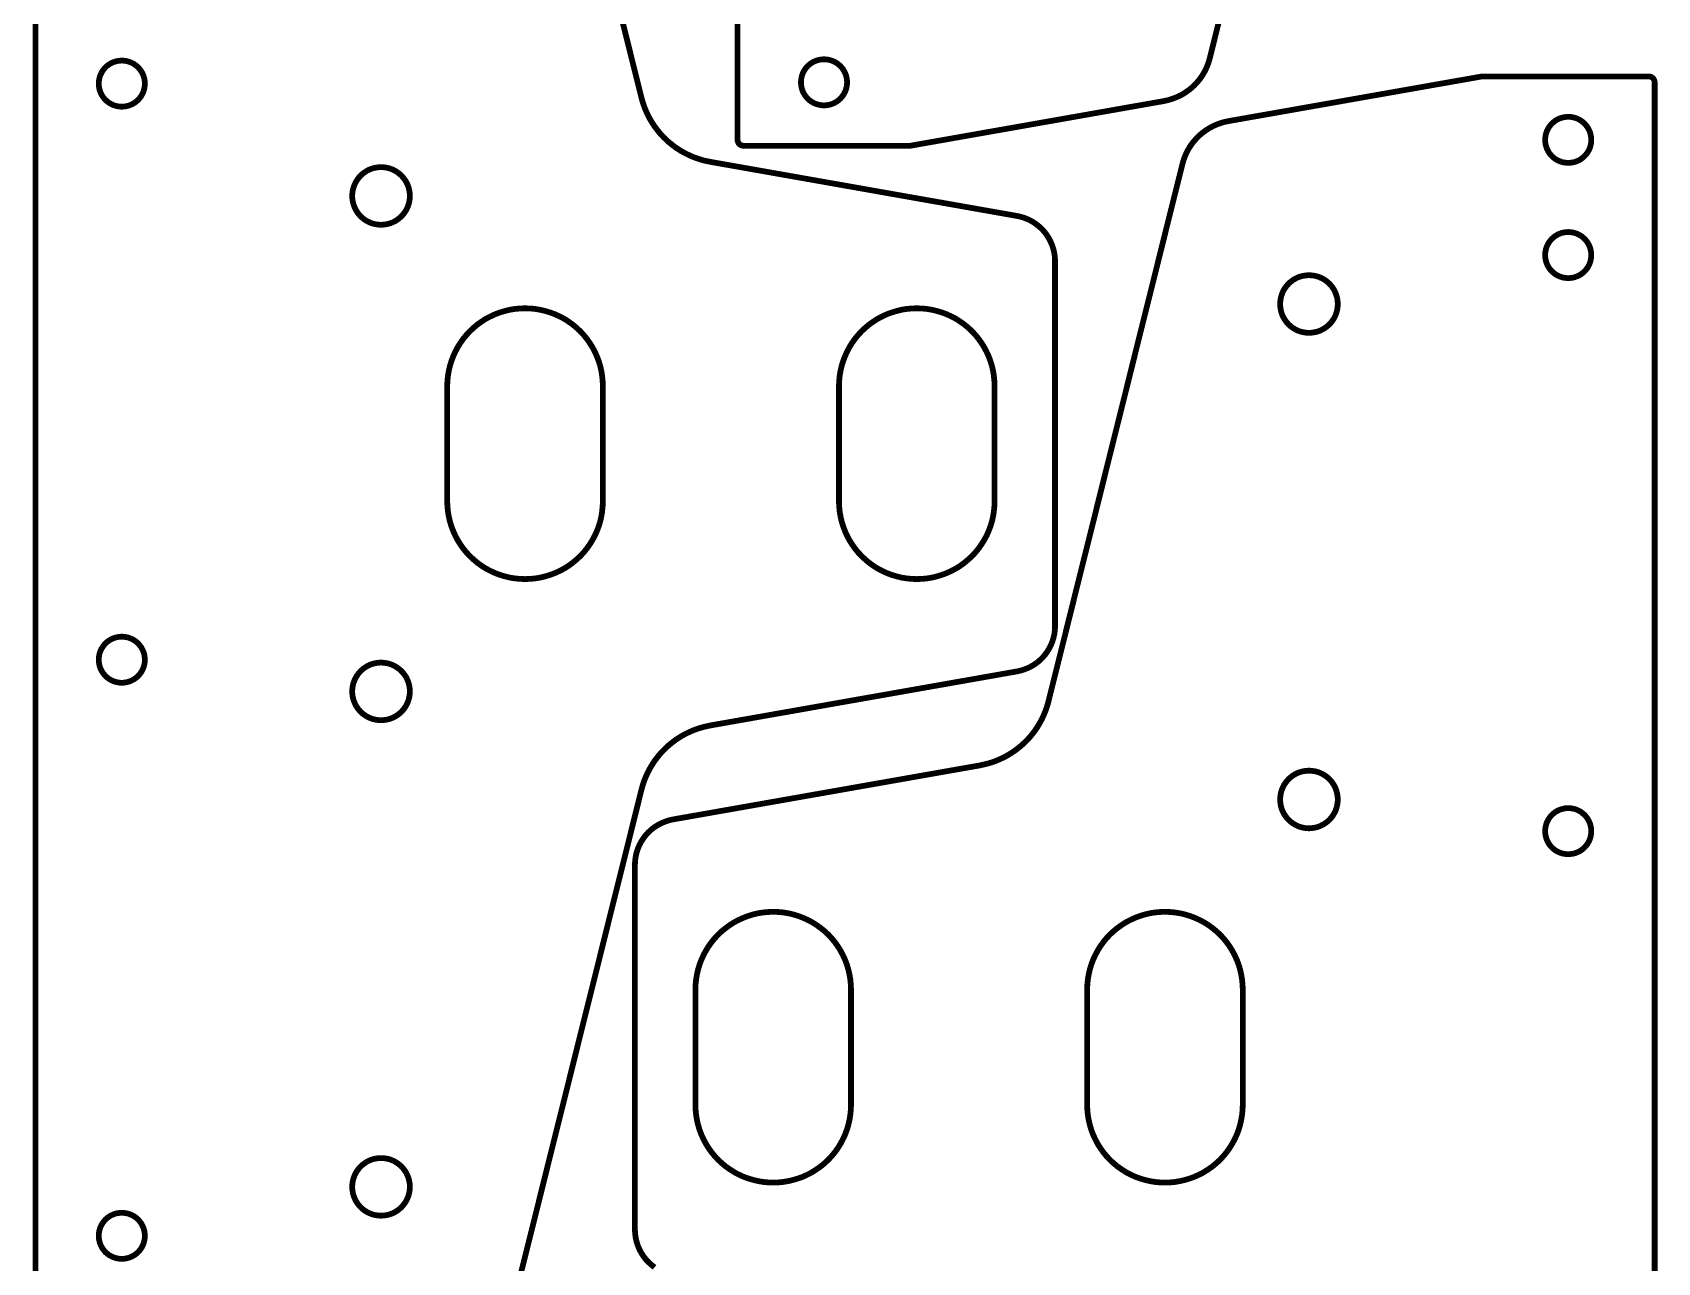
# Model space of a CAD drawing. Extents: x 0 to 1251, y 0 to 2501.
# Drawn here: x 951.1 to 1233.2, y 1688.4 to 1901.9 of the extents above; entities that cross this region are included whole.
import ezdxf

# ---------------------------------------------------------------- set-up
doc = ezdxf.new("R2010")
doc.units = 0
doc.layers.get('0').update_dxf_attribs({"linetype": 'CONTINUOUS'})

msp = doc.modelspace()

# ---------------------------------------------------------------- linework, layer by layer
at = {"color": 0, "const_width": 1}
for points in [[(1178.74, 1990.69), (1155.49, 1897.44), (1155.45, 1897.28), (1155.29, 1896.75), (1155.04, 1896.08), (1154.75, 1895.42), (1154.4, 1894.79), (1154.02, 1894.19), (1153.59, 1893.61), (1153.12, 1893.07), (1152.74, 1892.68), (1152.61, 1892.56), (1152.48, 1892.43), (1152.06, 1892.08), (1151.48, 1891.65), (1150.88, 1891.26), (1150.25, 1890.92), (1149.6, 1890.63), (1148.92, 1890.38), (1148.23, 1890.17), (1147.7, 1890.06), (1147.52, 1890.01), (1103.53, 1882.26), (1074.53, 1882.26), (1074.48, 1882.26), (1074.33, 1882.28), (1074.15, 1882.33), (1073.98, 1882.43), (1073.86, 1882.51), (1073.82, 1882.56), (1073.79, 1882.58), (1073.7, 1882.71), (1073.61, 1882.88), (1073.55, 1883.07), (1073.53, 1883.21), (1073.53, 1883.26), (1073.53, 2260.26)], [(951.633, 1663.04), (951.633, 2040.04)], [(1033.59, 1983.86), (1056.84, 1890.6), (1056.88, 1890.47), (1056.98, 1890.08), (1057.14, 1889.56), (1057.32, 1889.06), (1057.52, 1888.54), (1057.73, 1888.06), (1057.96, 1887.57), (1058.21, 1887.08), (1058.47, 1886.63), (1058.76, 1886.17), (1059.05, 1885.71), (1059.37, 1885.28), (1059.7, 1884.85), (1060.04, 1884.43), (1060.4, 1884.03), (1060.78, 1883.64), (1061.07, 1883.36), (1061.17, 1883.26), (1061.27, 1883.17), (1061.57, 1882.9), (1061.99, 1882.56), (1062.42, 1882.22), (1062.85, 1881.9), (1063.3, 1881.61), (1063.76, 1881.32), (1064.23, 1881.06), (1064.71, 1880.81), (1065.19, 1880.58), (1065.68, 1880.36), (1066.19, 1880.17), (1066.7, 1879.99), (1067.21, 1879.83), (1067.73, 1879.68), (1068.26, 1879.57), (1068.66, 1879.49), (1068.79, 1879.46), (1122.02, 1870.07), (1122.19, 1870.04), (1122.71, 1869.92), (1123.37, 1869.71), (1124.02, 1869.44), (1124.63, 1869.13), (1125.22, 1868.75), (1125.77, 1868.33), (1126.29, 1867.86), (1126.65, 1867.47), (1126.76, 1867.33), (1126.87, 1867.21), (1127.19, 1866.78), (1127.56, 1866.19), (1127.88, 1865.57), (1128.15, 1864.93), (1128.36, 1864.26), (1128.51, 1863.6), (1128.6, 1862.9), (1128.63, 1862.38), (1128.63, 1862.19), (1128.63, 1798.89), (1128.63, 1798.71), (1128.6, 1798.18), (1128.51, 1797.49), (1128.36, 1796.82), (1128.15, 1796.15), (1127.88, 1795.51), (1127.56, 1794.89), (1127.19, 1794.31), (1126.87, 1793.88), (1126.76, 1793.75), (1126.65, 1793.61), (1126.29, 1793.22), (1125.77, 1792.75), (1125.22, 1792.33), (1124.63, 1791.96), (1124.02, 1791.64), (1123.37, 1791.38), (1122.71, 1791.17), (1122.19, 1791.04), (1122.02, 1791.01), (1068.79, 1781.63), (1068.66, 1781.6), (1068.26, 1781.51), (1067.73, 1781.39), (1067.21, 1781.25), (1066.7, 1781.1), (1066.19, 1780.92), (1065.68, 1780.72), (1065.19, 1780.5), (1064.71, 1780.28), (1064.23, 1780.03), (1063.76, 1779.76), (1063.3, 1779.47), (1062.85, 1779.18), (1062.42, 1778.86), (1061.99, 1778.53), (1061.57, 1778.18), (1061.27, 1777.92), (1061.17, 1777.82), (1061.07, 1777.72), (1060.78, 1777.44), (1060.4, 1777.06), (1060.04, 1776.65), (1059.7, 1776.24), (1059.37, 1775.81), (1059.05, 1775.38), (1058.76, 1774.92), (1058.47, 1774.46), (1058.21, 1774), (1057.96, 1773.51), (1057.73, 1773.03), (1057.52, 1772.54), (1057.32, 1772.03), (1057.14, 1771.53), (1056.98, 1771), (1056.88, 1770.61), (1056.84, 1770.47), (1033.59, 1677.22)], [(1059.12, 1687.57), (1058.57, 1688), (1058.06, 1688.47), (1057.69, 1688.85), (1057.58, 1688.99), (1057.47, 1689.11), (1057.15, 1689.54), (1056.78, 1690.13), (1056.46, 1690.75), (1056.19, 1691.39), (1055.98, 1692.06), (1055.83, 1692.74), (1055.74, 1693.43), (1055.71, 1693.94), (1055.71, 1694.13), (1055.71, 1757.43), (1055.71, 1757.61), (1055.74, 1758.14), (1055.83, 1758.83), (1055.98, 1759.51), (1056.19, 1760.17), (1056.46, 1760.82), (1056.78, 1761.43), (1057.15, 1762.01), (1057.47, 1762.44), (1057.58, 1762.58), (1057.69, 1762.71), (1058.06, 1763.1), (1058.57, 1763.57), (1059.12, 1763.99), (1059.71, 1764.36), (1060.33, 1764.68), (1060.97, 1764.94), (1061.63, 1765.17), (1062.15, 1765.28), (1062.32, 1765.32), (1115.55, 1774.69), (1115.68, 1774.72), (1116.08, 1774.81), (1116.61, 1774.93), (1117.13, 1775.07), (1117.65, 1775.22), (1118.16, 1775.4), (1118.66, 1775.6), (1119.15, 1775.82), (1119.64, 1776.04), (1120.11, 1776.29), (1120.58, 1776.56), (1121.04, 1776.85), (1121.49, 1777.14), (1121.93, 1777.46), (1122.35, 1777.79), (1122.77, 1778.14), (1123.07, 1778.4), (1123.17, 1778.5), (1123.27, 1778.6), (1123.56, 1778.88), (1123.94, 1779.26), (1124.3, 1779.67), (1124.65, 1780.08), (1124.98, 1780.51), (1125.29, 1780.94), (1125.59, 1781.4), (1125.87, 1781.86), (1126.13, 1782.33), (1126.38, 1782.81), (1126.61, 1783.29), (1126.82, 1783.79), (1127.02, 1784.29), (1127.2, 1784.81), (1127.36, 1785.32), (1127.47, 1785.71), (1127.5, 1785.85), (1150.75, 1879.1), (1150.79, 1879.26), (1150.95, 1879.79), (1151.2, 1880.46), (1151.49, 1881.13), (1151.83, 1881.75), (1152.22, 1882.36), (1152.65, 1882.93), (1153.12, 1883.47), (1153.5, 1883.86), (1153.63, 1883.99), (1153.76, 1884.11), (1154.18, 1884.46), (1154.75, 1884.89), (1155.36, 1885.28), (1155.99, 1885.63), (1156.64, 1885.92), (1157.32, 1886.17), (1158.01, 1886.38), (1158.54, 1886.49), (1158.72, 1886.53), (1202.71, 1894.28), (1231.71, 1894.28), (1231.76, 1894.28), (1231.91, 1894.26), (1232.09, 1894.21), (1232.26, 1894.11), (1232.38, 1894.03), (1232.42, 1893.99), (1232.45, 1893.96), (1232.54, 1893.83), (1232.63, 1893.67), (1232.69, 1893.47), (1232.71, 1893.33), (1232.71, 1893.28), (1232.71, 1516.28)]]:
    msp.add_lwpolyline(points, dxfattribs=at)
for points in [[(970.633, 1893.04), (970.633, 1892.94), (970.613, 1892.64), (970.551, 1892.24), (970.453, 1891.85), (970.318, 1891.49), (970.15, 1891.14), (969.95, 1890.81), (969.719, 1890.5), (969.461, 1890.21), (969.178, 1889.96), (968.869, 1889.72), (968.539, 1889.53), (968.19, 1889.36), (967.822, 1889.22), (967.439, 1889.13), (967.042, 1889.06), (966.735, 1889.04), (966.633, 1889.04), (966.531, 1889.04), (966.224, 1889.06), (965.826, 1889.13), (965.443, 1889.22), (965.076, 1889.36), (964.726, 1889.53), (964.396, 1889.72), (964.089, 1889.96), (963.804, 1890.21), (963.546, 1890.5), (963.317, 1890.81), (963.115, 1891.14), (962.947, 1891.49), (962.813, 1891.85), (962.714, 1892.24), (962.653, 1892.64), (962.633, 1892.94), (962.633, 1893.04), (962.633, 1893.14), (962.653, 1893.44), (962.714, 1893.85), (962.813, 1894.24), (962.947, 1894.6), (963.115, 1894.94), (963.317, 1895.28), (963.546, 1895.58), (963.804, 1895.88), (964.089, 1896.13), (964.396, 1896.36), (964.726, 1896.56), (965.076, 1896.72), (965.443, 1896.86), (965.826, 1896.96), (966.224, 1897.01), (966.531, 1897.04), (966.633, 1897.04), (966.735, 1897.04), (967.042, 1897.01), (967.439, 1896.96), (967.822, 1896.86), (968.19, 1896.72), (968.539, 1896.56), (968.869, 1896.36), (969.178, 1896.13), (969.461, 1895.88), (969.719, 1895.58), (969.95, 1895.28), (970.15, 1894.94), (970.318, 1894.6), (970.453, 1894.24), (970.551, 1893.85), (970.613, 1893.44), (970.633, 1893.14), (970.633, 1893.04)], [(1092.53, 1893.26), (1092.53, 1893.17), (1092.51, 1892.85), (1092.45, 1892.46), (1092.35, 1892.07), (1092.22, 1891.71), (1092.05, 1891.36), (1091.85, 1891.03), (1091.62, 1890.72), (1091.36, 1890.43), (1091.07, 1890.18), (1090.77, 1889.94), (1090.44, 1889.75), (1090.09, 1889.58), (1089.72, 1889.44), (1089.34, 1889.35), (1088.94, 1889.28), (1088.63, 1889.26), (1088.53, 1889.26), (1088.43, 1889.26), (1088.12, 1889.28), (1087.72, 1889.35), (1087.34, 1889.44), (1086.97, 1889.58), (1086.62, 1889.75), (1086.29, 1889.94), (1085.98, 1890.18), (1085.7, 1890.43), (1085.44, 1890.72), (1085.21, 1891.03), (1085.01, 1891.36), (1084.84, 1891.71), (1084.71, 1892.07), (1084.61, 1892.46), (1084.55, 1892.85), (1084.53, 1893.17), (1084.53, 1893.26), (1084.53, 1893.36), (1084.55, 1893.67), (1084.61, 1894.07), (1084.71, 1894.46), (1084.84, 1894.82), (1085.01, 1895.17), (1085.21, 1895.5), (1085.44, 1895.81), (1085.7, 1896.1), (1085.98, 1896.35), (1086.29, 1896.58), (1086.62, 1896.78), (1086.97, 1896.94), (1087.34, 1897.08), (1087.72, 1897.18), (1088.12, 1897.24), (1088.43, 1897.26), (1088.53, 1897.26), (1088.63, 1897.26), (1088.94, 1897.24), (1089.34, 1897.18), (1089.72, 1897.08), (1090.09, 1896.94), (1090.44, 1896.78), (1090.77, 1896.58), (1091.07, 1896.35), (1091.36, 1896.1), (1091.62, 1895.81), (1091.85, 1895.5), (1092.05, 1895.17), (1092.22, 1894.82), (1092.35, 1894.46), (1092.45, 1894.07), (1092.51, 1893.67), (1092.53, 1893.36), (1092.53, 1893.26)], [(1221.71, 1883.28), (1221.71, 1883.18), (1221.69, 1882.88), (1221.63, 1882.47), (1221.53, 1882.1), (1221.4, 1881.72), (1221.23, 1881.38), (1221.03, 1881.04), (1220.8, 1880.74), (1220.54, 1880.46), (1220.25, 1880.19), (1219.95, 1879.96), (1219.62, 1879.76), (1219.27, 1879.6), (1218.9, 1879.46), (1218.52, 1879.36), (1218.12, 1879.31), (1217.81, 1879.28), (1217.71, 1879.28), (1217.61, 1879.28), (1217.3, 1879.31), (1216.9, 1879.36), (1216.52, 1879.46), (1216.15, 1879.6), (1215.8, 1879.76), (1215.47, 1879.96), (1215.17, 1880.19), (1214.88, 1880.46), (1214.62, 1880.74), (1214.39, 1881.04), (1214.19, 1881.38), (1214.02, 1881.72), (1213.89, 1882.1), (1213.79, 1882.47), (1213.73, 1882.88), (1213.71, 1883.18), (1213.71, 1883.28), (1213.71, 1883.39), (1213.73, 1883.69), (1213.79, 1884.08), (1213.89, 1884.47), (1214.02, 1884.83), (1214.19, 1885.18), (1214.39, 1885.51), (1214.62, 1885.82), (1214.88, 1886.11), (1215.17, 1886.36), (1215.47, 1886.6), (1215.8, 1886.79), (1216.15, 1886.97), (1216.52, 1887.1), (1216.9, 1887.19), (1217.3, 1887.26), (1217.61, 1887.28), (1217.71, 1887.28), (1217.81, 1887.28), (1218.12, 1887.26), (1218.52, 1887.19), (1218.9, 1887.1), (1219.27, 1886.97), (1219.62, 1886.79), (1219.95, 1886.6), (1220.25, 1886.36), (1220.54, 1886.11), (1220.8, 1885.82), (1221.03, 1885.51), (1221.23, 1885.18), (1221.4, 1884.83), (1221.53, 1884.47), (1221.63, 1884.08), (1221.69, 1883.69), (1221.71, 1883.39), (1221.71, 1883.28)], [(1016.63, 1873.54), (1016.63, 1873.42), (1016.61, 1873.03), (1016.53, 1872.53), (1016.41, 1872.06), (1016.24, 1871.6), (1016.03, 1871.15), (1015.78, 1870.75), (1015.49, 1870.36), (1015.17, 1870), (1014.81, 1869.68), (1014.43, 1869.39), (1014.02, 1869.14), (1013.58, 1868.93), (1013.12, 1868.76), (1012.64, 1868.64), (1012.14, 1868.57), (1011.76, 1868.54), (1011.63, 1868.54), (1011.51, 1868.54), (1011.12, 1868.57), (1010.63, 1868.64), (1010.15, 1868.76), (1009.69, 1868.93), (1009.25, 1869.14), (1008.84, 1869.39), (1008.45, 1869.68), (1008.1, 1870), (1007.77, 1870.36), (1007.49, 1870.75), (1007.24, 1871.15), (1007.03, 1871.6), (1006.86, 1872.06), (1006.73, 1872.53), (1006.66, 1873.03), (1006.63, 1873.42), (1006.63, 1873.54), (1006.63, 1873.67), (1006.66, 1874.06), (1006.73, 1874.56), (1006.86, 1875.03), (1007.03, 1875.49), (1007.24, 1875.93), (1007.49, 1876.33), (1007.77, 1876.72), (1008.1, 1877.08), (1008.45, 1877.4), (1008.84, 1877.68), (1009.25, 1877.94), (1009.69, 1878.15), (1010.15, 1878.32), (1010.63, 1878.44), (1011.12, 1878.51), (1011.51, 1878.54), (1011.63, 1878.54), (1011.76, 1878.54), (1012.14, 1878.51), (1012.64, 1878.44), (1013.12, 1878.32), (1013.58, 1878.15), (1014.02, 1877.94), (1014.43, 1877.68), (1014.81, 1877.4), (1015.17, 1877.08), (1015.49, 1876.72), (1015.78, 1876.33), (1016.03, 1875.93), (1016.24, 1875.49), (1016.41, 1875.03), (1016.53, 1874.56), (1016.61, 1874.06), (1016.63, 1873.67), (1016.63, 1873.54)], [(1221.71, 1863.28), (1221.71, 1863.18), (1221.69, 1862.88), (1221.63, 1862.47), (1221.53, 1862.1), (1221.4, 1861.72), (1221.23, 1861.38), (1221.03, 1861.04), (1220.8, 1860.74), (1220.54, 1860.46), (1220.25, 1860.19), (1219.95, 1859.96), (1219.62, 1859.76), (1219.27, 1859.6), (1218.9, 1859.46), (1218.52, 1859.36), (1218.12, 1859.31), (1217.81, 1859.28), (1217.71, 1859.28), (1217.61, 1859.28), (1217.3, 1859.31), (1216.9, 1859.36), (1216.52, 1859.46), (1216.15, 1859.6), (1215.8, 1859.76), (1215.47, 1859.96), (1215.17, 1860.19), (1214.88, 1860.46), (1214.62, 1860.74), (1214.39, 1861.04), (1214.19, 1861.38), (1214.02, 1861.72), (1213.89, 1862.1), (1213.79, 1862.47), (1213.73, 1862.88), (1213.71, 1863.18), (1213.71, 1863.28), (1213.71, 1863.39), (1213.73, 1863.69), (1213.79, 1864.08), (1213.89, 1864.47), (1214.02, 1864.83), (1214.19, 1865.18), (1214.39, 1865.51), (1214.62, 1865.82), (1214.88, 1866.11), (1215.17, 1866.36), (1215.47, 1866.6), (1215.8, 1866.79), (1216.15, 1866.97), (1216.52, 1867.1), (1216.9, 1867.19), (1217.3, 1867.26), (1217.61, 1867.28), (1217.71, 1867.28), (1217.81, 1867.28), (1218.12, 1867.26), (1218.52, 1867.19), (1218.9, 1867.1), (1219.27, 1866.97), (1219.62, 1866.79), (1219.95, 1866.6), (1220.25, 1866.36), (1220.54, 1866.11), (1220.8, 1865.82), (1221.03, 1865.51), (1221.23, 1865.18), (1221.4, 1864.83), (1221.53, 1864.47), (1221.63, 1864.08), (1221.69, 1863.69), (1221.71, 1863.39), (1221.71, 1863.28)], [(1177.71, 1854.78), (1177.71, 1854.65), (1177.68, 1854.26), (1177.61, 1853.78), (1177.48, 1853.29), (1177.32, 1852.83), (1177.11, 1852.4), (1176.86, 1851.99), (1176.57, 1851.6), (1176.25, 1851.25), (1175.89, 1850.92), (1175.51, 1850.64), (1175.09, 1850.39), (1174.66, 1850.17), (1174.2, 1850), (1173.72, 1849.89), (1173.22, 1849.81), (1172.84, 1849.78), (1172.71, 1849.78), (1172.58, 1849.78), (1172.2, 1849.81), (1171.7, 1849.89), (1171.22, 1850), (1170.76, 1850.17), (1170.33, 1850.39), (1169.91, 1850.64), (1169.53, 1850.92), (1169.17, 1851.25), (1168.85, 1851.6), (1168.56, 1851.99), (1168.31, 1852.4), (1168.1, 1852.83), (1167.93, 1853.29), (1167.81, 1853.78), (1167.74, 1854.26), (1167.71, 1854.65), (1167.71, 1854.78), (1167.71, 1854.9), (1167.74, 1855.29), (1167.81, 1855.79), (1167.93, 1856.26), (1168.1, 1856.72), (1168.31, 1857.17), (1168.56, 1857.57), (1168.85, 1857.96), (1169.17, 1858.32), (1169.53, 1858.64), (1169.91, 1858.93), (1170.33, 1859.18), (1170.76, 1859.39), (1171.22, 1859.56), (1171.7, 1859.68), (1172.2, 1859.75), (1172.58, 1859.78), (1172.71, 1859.78), (1172.84, 1859.78), (1173.22, 1859.75), (1173.72, 1859.68), (1174.2, 1859.56), (1174.66, 1859.39), (1175.09, 1859.18), (1175.51, 1858.93), (1175.89, 1858.64), (1176.25, 1858.32), (1176.57, 1857.96), (1176.86, 1857.57), (1177.11, 1857.17), (1177.32, 1856.72), (1177.48, 1856.26), (1177.61, 1855.79), (1177.68, 1855.29), (1177.71, 1854.9), (1177.71, 1854.78)], [(1023.13, 1820.54), (1023.13, 1820.32), (1023.16, 1819.64), (1023.25, 1818.75), (1023.4, 1817.88), (1023.6, 1817.01), (1023.86, 1816.18), (1024.17, 1815.36), (1024.53, 1814.56), (1024.94, 1813.79), (1025.4, 1813.06), (1025.91, 1812.33), (1026.47, 1811.65), (1027.07, 1811.01), (1027.71, 1810.42), (1028.39, 1809.85), (1029.12, 1809.32), (1029.69, 1808.96), (1029.88, 1808.85), (1030.08, 1808.74), (1030.68, 1808.43), (1031.49, 1808.06), (1032.32, 1807.75), (1033.17, 1807.5), (1034.02, 1807.29), (1034.89, 1807.15), (1035.76, 1807.07), (1036.63, 1807.04), (1037.51, 1807.07), (1038.38, 1807.15), (1039.24, 1807.29), (1040.1, 1807.5), (1040.94, 1807.75), (1041.77, 1808.06), (1042.59, 1808.43), (1043.19, 1808.74), (1043.38, 1808.85), (1043.58, 1808.96), (1044.15, 1809.32), (1044.87, 1809.85), (1045.56, 1810.42), (1046.2, 1811.01), (1046.8, 1811.65), (1047.35, 1812.33), (1047.86, 1813.06), (1048.32, 1813.79), (1048.74, 1814.56), (1049.1, 1815.36), (1049.41, 1816.18), (1049.67, 1817.01), (1049.87, 1817.88), (1050.01, 1818.75), (1050.1, 1819.64), (1050.13, 1820.32), (1050.13, 1820.54), (1050.13, 1840.54), (1050.13, 1840.76), (1050.1, 1841.44), (1050.01, 1842.33), (1049.87, 1843.21), (1049.67, 1844.07), (1049.41, 1844.9), (1049.1, 1845.72), (1048.74, 1846.51), (1048.32, 1847.29), (1047.86, 1848.03), (1047.35, 1848.75), (1046.8, 1849.43), (1046.2, 1850.07), (1045.56, 1850.67), (1044.87, 1851.24), (1044.15, 1851.75), (1043.58, 1852.13), (1043.38, 1852.24), (1043.19, 1852.35), (1042.59, 1852.65), (1041.77, 1853.03), (1040.94, 1853.33), (1040.1, 1853.58), (1039.24, 1853.79), (1038.38, 1853.93), (1037.51, 1854.01), (1036.63, 1854.04), (1035.76, 1854.01), (1034.89, 1853.93), (1034.02, 1853.79), (1033.17, 1853.58), (1032.32, 1853.33), (1031.49, 1853.03), (1030.68, 1852.65), (1030.08, 1852.35), (1029.88, 1852.24), (1029.69, 1852.13), (1029.12, 1851.75), (1028.39, 1851.24), (1027.71, 1850.67), (1027.07, 1850.07), (1026.47, 1849.43), (1025.91, 1848.75), (1025.4, 1848.03), (1024.94, 1847.29), (1024.53, 1846.51), (1024.17, 1845.72), (1023.86, 1844.9), (1023.6, 1844.07), (1023.4, 1843.21), (1023.25, 1842.33), (1023.16, 1841.44), (1023.13, 1840.76), (1023.13, 1840.54), (1023.13, 1820.54)], [(1118.13, 1820.54), (1118.13, 1820.32), (1118.1, 1819.64), (1118.01, 1818.75), (1117.87, 1817.88), (1117.67, 1817.01), (1117.41, 1816.18), (1117.1, 1815.36), (1116.74, 1814.56), (1116.32, 1813.79), (1115.86, 1813.06), (1115.35, 1812.33), (1114.8, 1811.65), (1114.2, 1811.01), (1113.56, 1810.42), (1112.87, 1809.85), (1112.15, 1809.32), (1111.58, 1808.96), (1111.38, 1808.85), (1111.19, 1808.74), (1110.59, 1808.43), (1109.77, 1808.06), (1108.94, 1807.75), (1108.1, 1807.5), (1107.24, 1807.29), (1106.38, 1807.15), (1105.51, 1807.07), (1104.63, 1807.04), (1103.76, 1807.07), (1102.89, 1807.15), (1102.02, 1807.29), (1101.17, 1807.5), (1100.32, 1807.75), (1099.49, 1808.06), (1098.68, 1808.43), (1098.08, 1808.74), (1097.88, 1808.85), (1097.69, 1808.96), (1097.12, 1809.32), (1096.39, 1809.85), (1095.71, 1810.42), (1095.07, 1811.01), (1094.47, 1811.65), (1093.91, 1812.33), (1093.4, 1813.06), (1092.94, 1813.79), (1092.53, 1814.56), (1092.17, 1815.36), (1091.86, 1816.18), (1091.6, 1817.01), (1091.4, 1817.88), (1091.25, 1818.75), (1091.16, 1819.64), (1091.13, 1820.32), (1091.13, 1820.54), (1091.13, 1840.54), (1091.13, 1840.76), (1091.16, 1841.44), (1091.25, 1842.33), (1091.4, 1843.21), (1091.6, 1844.07), (1091.86, 1844.9), (1092.17, 1845.72), (1092.53, 1846.51), (1092.94, 1847.29), (1093.4, 1848.03), (1093.91, 1848.75), (1094.47, 1849.43), (1095.07, 1850.07), (1095.71, 1850.67), (1096.39, 1851.24), (1097.12, 1851.75), (1097.69, 1852.13), (1097.88, 1852.24), (1098.08, 1852.35), (1098.68, 1852.65), (1099.49, 1853.03), (1100.32, 1853.33), (1101.17, 1853.58), (1102.02, 1853.79), (1102.89, 1853.93), (1103.76, 1854.01), (1104.63, 1854.04), (1105.51, 1854.01), (1106.38, 1853.93), (1107.24, 1853.79), (1108.1, 1853.58), (1108.94, 1853.33), (1109.77, 1853.03), (1110.59, 1852.65), (1111.19, 1852.35), (1111.38, 1852.24), (1111.58, 1852.13), (1112.15, 1851.75), (1112.87, 1851.24), (1113.56, 1850.67), (1114.2, 1850.07), (1114.8, 1849.43), (1115.35, 1848.75), (1115.86, 1848.03), (1116.32, 1847.29), (1116.74, 1846.51), (1117.1, 1845.72), (1117.41, 1844.9), (1117.67, 1844.07), (1117.87, 1843.21), (1118.01, 1842.33), (1118.1, 1841.44), (1118.13, 1840.76), (1118.13, 1840.54), (1118.13, 1820.54)], [(970.633, 1793.04), (970.633, 1792.94), (970.613, 1792.64), (970.551, 1792.24), (970.453, 1791.85), (970.318, 1791.49), (970.15, 1791.14), (969.95, 1790.81), (969.719, 1790.5), (969.461, 1790.21), (969.178, 1789.96), (968.869, 1789.72), (968.539, 1789.53), (968.19, 1789.36), (967.822, 1789.22), (967.439, 1789.13), (967.042, 1789.06), (966.735, 1789.04), (966.633, 1789.04), (966.531, 1789.04), (966.224, 1789.06), (965.826, 1789.13), (965.443, 1789.22), (965.076, 1789.36), (964.726, 1789.53), (964.396, 1789.72), (964.089, 1789.96), (963.804, 1790.21), (963.546, 1790.5), (963.317, 1790.81), (963.115, 1791.14), (962.947, 1791.49), (962.813, 1791.85), (962.714, 1792.24), (962.653, 1792.64), (962.633, 1792.94), (962.633, 1793.04), (962.633, 1793.14), (962.653, 1793.44), (962.714, 1793.85), (962.813, 1794.24), (962.947, 1794.6), (963.115, 1794.94), (963.317, 1795.28), (963.546, 1795.58), (963.804, 1795.88), (964.089, 1796.13), (964.396, 1796.36), (964.726, 1796.56), (965.076, 1796.72), (965.443, 1796.86), (965.826, 1796.96), (966.224, 1797.01), (966.531, 1797.04), (966.633, 1797.04), (966.735, 1797.04), (967.042, 1797.01), (967.439, 1796.96), (967.822, 1796.86), (968.19, 1796.72), (968.539, 1796.56), (968.869, 1796.36), (969.178, 1796.13), (969.461, 1795.88), (969.719, 1795.58), (969.95, 1795.28), (970.15, 1794.94), (970.318, 1794.6), (970.453, 1794.24), (970.551, 1793.85), (970.613, 1793.44), (970.633, 1793.14), (970.633, 1793.04)], [(1016.63, 1787.54), (1016.63, 1787.42), (1016.61, 1787.03), (1016.53, 1786.53), (1016.41, 1786.06), (1016.24, 1785.6), (1016.03, 1785.15), (1015.78, 1784.75), (1015.49, 1784.36), (1015.17, 1784), (1014.81, 1783.68), (1014.43, 1783.39), (1014.02, 1783.14), (1013.58, 1782.93), (1013.12, 1782.76), (1012.64, 1782.64), (1012.14, 1782.57), (1011.76, 1782.54), (1011.63, 1782.54), (1011.51, 1782.54), (1011.12, 1782.57), (1010.63, 1782.64), (1010.15, 1782.76), (1009.69, 1782.93), (1009.25, 1783.14), (1008.84, 1783.39), (1008.45, 1783.68), (1008.1, 1784), (1007.77, 1784.36), (1007.49, 1784.75), (1007.24, 1785.15), (1007.03, 1785.6), (1006.86, 1786.06), (1006.73, 1786.53), (1006.66, 1787.03), (1006.63, 1787.42), (1006.63, 1787.54), (1006.63, 1787.67), (1006.66, 1788.06), (1006.73, 1788.56), (1006.86, 1789.03), (1007.03, 1789.49), (1007.24, 1789.93), (1007.49, 1790.33), (1007.77, 1790.72), (1008.1, 1791.08), (1008.45, 1791.4), (1008.84, 1791.68), (1009.25, 1791.94), (1009.69, 1792.15), (1010.15, 1792.32), (1010.63, 1792.44), (1011.12, 1792.51), (1011.51, 1792.54), (1011.63, 1792.54), (1011.76, 1792.54), (1012.14, 1792.51), (1012.64, 1792.44), (1013.12, 1792.32), (1013.58, 1792.15), (1014.02, 1791.94), (1014.43, 1791.68), (1014.81, 1791.4), (1015.17, 1791.08), (1015.49, 1790.72), (1015.78, 1790.33), (1016.03, 1789.93), (1016.24, 1789.49), (1016.41, 1789.03), (1016.53, 1788.56), (1016.61, 1788.06), (1016.63, 1787.67), (1016.63, 1787.54)], [(1177.71, 1768.78), (1177.71, 1768.65), (1177.68, 1768.26), (1177.61, 1767.78), (1177.48, 1767.29), (1177.32, 1766.83), (1177.11, 1766.4), (1176.86, 1765.99), (1176.57, 1765.6), (1176.25, 1765.25), (1175.89, 1764.92), (1175.51, 1764.64), (1175.09, 1764.39), (1174.66, 1764.17), (1174.2, 1764), (1173.72, 1763.89), (1173.22, 1763.81), (1172.84, 1763.78), (1172.71, 1763.78), (1172.58, 1763.78), (1172.2, 1763.81), (1171.7, 1763.89), (1171.22, 1764), (1170.76, 1764.17), (1170.33, 1764.39), (1169.91, 1764.64), (1169.53, 1764.92), (1169.17, 1765.25), (1168.85, 1765.6), (1168.56, 1765.99), (1168.31, 1766.4), (1168.1, 1766.83), (1167.93, 1767.29), (1167.81, 1767.78), (1167.74, 1768.26), (1167.71, 1768.65), (1167.71, 1768.78), (1167.71, 1768.9), (1167.74, 1769.29), (1167.81, 1769.79), (1167.93, 1770.26), (1168.1, 1770.72), (1168.31, 1771.17), (1168.56, 1771.57), (1168.85, 1771.96), (1169.17, 1772.32), (1169.53, 1772.64), (1169.91, 1772.93), (1170.33, 1773.18), (1170.76, 1773.39), (1171.22, 1773.56), (1171.7, 1773.68), (1172.2, 1773.75), (1172.58, 1773.78), (1172.71, 1773.78), (1172.84, 1773.78), (1173.22, 1773.75), (1173.72, 1773.68), (1174.2, 1773.56), (1174.66, 1773.39), (1175.09, 1773.18), (1175.51, 1772.93), (1175.89, 1772.64), (1176.25, 1772.32), (1176.57, 1771.96), (1176.86, 1771.57), (1177.11, 1771.17), (1177.32, 1770.72), (1177.48, 1770.26), (1177.61, 1769.79), (1177.68, 1769.29), (1177.71, 1768.9), (1177.71, 1768.78)], [(1221.71, 1763.28), (1221.71, 1763.18), (1221.69, 1762.88), (1221.63, 1762.47), (1221.53, 1762.1), (1221.4, 1761.72), (1221.23, 1761.38), (1221.03, 1761.04), (1220.8, 1760.74), (1220.54, 1760.46), (1220.25, 1760.19), (1219.95, 1759.96), (1219.62, 1759.76), (1219.27, 1759.6), (1218.9, 1759.46), (1218.52, 1759.36), (1218.12, 1759.31), (1217.81, 1759.28), (1217.71, 1759.28), (1217.61, 1759.28), (1217.3, 1759.31), (1216.9, 1759.36), (1216.52, 1759.46), (1216.15, 1759.6), (1215.8, 1759.76), (1215.47, 1759.96), (1215.17, 1760.19), (1214.88, 1760.46), (1214.62, 1760.74), (1214.39, 1761.04), (1214.19, 1761.38), (1214.02, 1761.72), (1213.89, 1762.1), (1213.79, 1762.47), (1213.73, 1762.88), (1213.71, 1763.18), (1213.71, 1763.28), (1213.71, 1763.39), (1213.73, 1763.69), (1213.79, 1764.08), (1213.89, 1764.47), (1214.02, 1764.83), (1214.19, 1765.18), (1214.39, 1765.51), (1214.62, 1765.82), (1214.88, 1766.11), (1215.17, 1766.36), (1215.47, 1766.6), (1215.8, 1766.79), (1216.15, 1766.97), (1216.52, 1767.1), (1216.9, 1767.19), (1217.3, 1767.26), (1217.61, 1767.28), (1217.71, 1767.28), (1217.81, 1767.28), (1218.12, 1767.26), (1218.52, 1767.19), (1218.9, 1767.1), (1219.27, 1766.97), (1219.62, 1766.79), (1219.95, 1766.6), (1220.25, 1766.36), (1220.54, 1766.11), (1220.8, 1765.82), (1221.03, 1765.51), (1221.23, 1765.18), (1221.4, 1764.83), (1221.53, 1764.47), (1221.63, 1764.08), (1221.69, 1763.69), (1221.71, 1763.39), (1221.71, 1763.28)], [(1066.21, 1735.78), (1066.21, 1736), (1066.24, 1736.68), (1066.33, 1737.57), (1066.48, 1738.44), (1066.68, 1739.31), (1066.93, 1740.14), (1067.24, 1740.96), (1067.61, 1741.76), (1068.02, 1742.53), (1068.48, 1743.28), (1068.99, 1743.99), (1069.54, 1744.67), (1070.14, 1745.31), (1070.79, 1745.92), (1071.47, 1746.47), (1072.2, 1747), (1072.77, 1747.36), (1072.96, 1747.47), (1073.15, 1747.58), (1073.75, 1747.89), (1074.57, 1748.26), (1075.4, 1748.57), (1076.24, 1748.83), (1077.1, 1749.03), (1077.97, 1749.17), (1078.84, 1749.25), (1079.71, 1749.28), (1080.58, 1749.25), (1081.45, 1749.17), (1082.32, 1749.03), (1083.18, 1748.83), (1084.02, 1748.57), (1084.85, 1748.26), (1085.67, 1747.89), (1086.27, 1747.58), (1086.46, 1747.47), (1086.65, 1747.36), (1087.22, 1747), (1087.95, 1746.47), (1088.63, 1745.92), (1089.28, 1745.31), (1089.88, 1744.67), (1090.43, 1743.99), (1090.94, 1743.28), (1091.4, 1742.53), (1091.81, 1741.76), (1092.18, 1740.96), (1092.49, 1740.14), (1092.74, 1739.31), (1092.94, 1738.44), (1093.09, 1737.57), (1093.18, 1736.68), (1093.21, 1736), (1093.21, 1735.78), (1093.21, 1715.78), (1093.21, 1715.56), (1093.18, 1714.88), (1093.09, 1713.99), (1092.94, 1713.11), (1092.74, 1712.26), (1092.49, 1711.42), (1092.18, 1710.6), (1091.81, 1709.81), (1091.4, 1709.03), (1090.94, 1708.29), (1090.43, 1707.57), (1089.88, 1706.9), (1089.28, 1706.25), (1088.63, 1705.65), (1087.95, 1705.08), (1087.22, 1704.57), (1086.65, 1704.21), (1086.46, 1704.08), (1086.27, 1703.97), (1085.67, 1703.67), (1084.85, 1703.29), (1084.02, 1702.99), (1083.18, 1702.74), (1082.32, 1702.54), (1081.45, 1702.39), (1080.58, 1702.31), (1079.71, 1702.28), (1078.84, 1702.31), (1077.97, 1702.39), (1077.1, 1702.54), (1076.24, 1702.74), (1075.4, 1702.99), (1074.57, 1703.29), (1073.75, 1703.67), (1073.15, 1703.97), (1072.96, 1704.08), (1072.77, 1704.21), (1072.2, 1704.57), (1071.47, 1705.08), (1070.79, 1705.65), (1070.14, 1706.25), (1069.54, 1706.9), (1068.99, 1707.57), (1068.48, 1708.29), (1068.02, 1709.03), (1067.61, 1709.81), (1067.24, 1710.6), (1066.93, 1711.42), (1066.68, 1712.26), (1066.48, 1713.11), (1066.33, 1713.99), (1066.24, 1714.88), (1066.21, 1715.56), (1066.21, 1715.78), (1066.21, 1735.78)], [(1161.21, 1735.78), (1161.21, 1736), (1161.18, 1736.68), (1161.09, 1737.57), (1160.94, 1738.44), (1160.74, 1739.31), (1160.49, 1740.14), (1160.18, 1740.96), (1159.81, 1741.76), (1159.4, 1742.53), (1158.94, 1743.28), (1158.43, 1743.99), (1157.88, 1744.67), (1157.28, 1745.31), (1156.63, 1745.92), (1155.95, 1746.47), (1155.22, 1747), (1154.65, 1747.36), (1154.46, 1747.47), (1154.27, 1747.58), (1153.67, 1747.89), (1152.85, 1748.26), (1152.02, 1748.57), (1151.18, 1748.83), (1150.32, 1749.03), (1149.45, 1749.17), (1148.58, 1749.25), (1147.71, 1749.28), (1146.84, 1749.25), (1145.97, 1749.17), (1145.1, 1749.03), (1144.24, 1748.83), (1143.4, 1748.57), (1142.57, 1748.26), (1141.75, 1747.89), (1141.15, 1747.58), (1140.96, 1747.47), (1140.77, 1747.36), (1140.2, 1747), (1139.47, 1746.47), (1138.79, 1745.92), (1138.14, 1745.31), (1137.54, 1744.67), (1136.99, 1743.99), (1136.48, 1743.28), (1136.02, 1742.53), (1135.61, 1741.76), (1135.24, 1740.96), (1134.93, 1740.14), (1134.68, 1739.31), (1134.48, 1738.44), (1134.33, 1737.57), (1134.24, 1736.68), (1134.21, 1736), (1134.21, 1735.78), (1134.21, 1715.78), (1134.21, 1715.56), (1134.24, 1714.88), (1134.33, 1713.99), (1134.48, 1713.11), (1134.68, 1712.26), (1134.93, 1711.42), (1135.24, 1710.6), (1135.61, 1709.81), (1136.02, 1709.03), (1136.48, 1708.29), (1136.99, 1707.57), (1137.54, 1706.9), (1138.14, 1706.25), (1138.79, 1705.65), (1139.47, 1705.08), (1140.2, 1704.57), (1140.77, 1704.21), (1140.96, 1704.08), (1141.15, 1703.97), (1141.75, 1703.67), (1142.57, 1703.29), (1143.4, 1702.99), (1144.24, 1702.74), (1145.1, 1702.54), (1145.97, 1702.39), (1146.84, 1702.31), (1147.71, 1702.28), (1148.58, 1702.31), (1149.45, 1702.39), (1150.32, 1702.54), (1151.18, 1702.74), (1152.02, 1702.99), (1152.85, 1703.29), (1153.67, 1703.67), (1154.27, 1703.97), (1154.46, 1704.08), (1154.65, 1704.21), (1155.22, 1704.57), (1155.95, 1705.08), (1156.63, 1705.65), (1157.28, 1706.25), (1157.88, 1706.9), (1158.43, 1707.57), (1158.94, 1708.29), (1159.4, 1709.03), (1159.81, 1709.81), (1160.18, 1710.6), (1160.49, 1711.42), (1160.74, 1712.26), (1160.94, 1713.11), (1161.09, 1713.99), (1161.18, 1714.88), (1161.21, 1715.56), (1161.21, 1715.78), (1161.21, 1735.78)], [(1016.63, 1701.54), (1016.63, 1701.42), (1016.61, 1701.03), (1016.53, 1700.53), (1016.41, 1700.06), (1016.24, 1699.6), (1016.03, 1699.15), (1015.78, 1698.75), (1015.49, 1698.36), (1015.17, 1698), (1014.81, 1697.68), (1014.43, 1697.39), (1014.02, 1697.14), (1013.58, 1696.93), (1013.12, 1696.76), (1012.64, 1696.64), (1012.14, 1696.57), (1011.76, 1696.54), (1011.63, 1696.54), (1011.51, 1696.54), (1011.12, 1696.57), (1010.63, 1696.64), (1010.15, 1696.76), (1009.69, 1696.93), (1009.25, 1697.14), (1008.84, 1697.39), (1008.45, 1697.68), (1008.1, 1698), (1007.77, 1698.36), (1007.49, 1698.75), (1007.24, 1699.15), (1007.03, 1699.6), (1006.86, 1700.06), (1006.73, 1700.53), (1006.66, 1701.03), (1006.63, 1701.42), (1006.63, 1701.54), (1006.63, 1701.67), (1006.66, 1702.06), (1006.73, 1702.56), (1006.86, 1703.03), (1007.03, 1703.49), (1007.24, 1703.93), (1007.49, 1704.33), (1007.77, 1704.72), (1008.1, 1705.08), (1008.45, 1705.4), (1008.84, 1705.68), (1009.25, 1705.94), (1009.69, 1706.15), (1010.15, 1706.32), (1010.63, 1706.44), (1011.12, 1706.51), (1011.51, 1706.54), (1011.63, 1706.54), (1011.76, 1706.54), (1012.14, 1706.51), (1012.64, 1706.44), (1013.12, 1706.32), (1013.58, 1706.15), (1014.02, 1705.94), (1014.43, 1705.68), (1014.81, 1705.4), (1015.17, 1705.08), (1015.49, 1704.72), (1015.78, 1704.33), (1016.03, 1703.93), (1016.24, 1703.49), (1016.41, 1703.03), (1016.53, 1702.56), (1016.61, 1702.06), (1016.63, 1701.67), (1016.63, 1701.54)], [(970.633, 1693.04), (970.633, 1692.94), (970.613, 1692.64), (970.551, 1692.24), (970.453, 1691.85), (970.318, 1691.49), (970.15, 1691.14), (969.95, 1690.81), (969.719, 1690.5), (969.461, 1690.21), (969.178, 1689.96), (968.869, 1689.72), (968.539, 1689.53), (968.19, 1689.36), (967.822, 1689.22), (967.439, 1689.13), (967.042, 1689.06), (966.735, 1689.04), (966.633, 1689.04), (966.531, 1689.04), (966.224, 1689.06), (965.826, 1689.13), (965.443, 1689.22), (965.076, 1689.36), (964.726, 1689.53), (964.396, 1689.72), (964.089, 1689.96), (963.804, 1690.21), (963.546, 1690.5), (963.317, 1690.81), (963.115, 1691.14), (962.947, 1691.49), (962.813, 1691.85), (962.714, 1692.24), (962.653, 1692.64), (962.633, 1692.94), (962.633, 1693.04), (962.633, 1693.14), (962.653, 1693.44), (962.714, 1693.85), (962.813, 1694.24), (962.947, 1694.6), (963.115, 1694.94), (963.317, 1695.28), (963.546, 1695.58), (963.804, 1695.88), (964.089, 1696.13), (964.396, 1696.36), (964.726, 1696.56), (965.076, 1696.72), (965.443, 1696.86), (965.826, 1696.96), (966.224, 1697.01), (966.531, 1697.04), (966.633, 1697.04), (966.735, 1697.04), (967.042, 1697.01), (967.439, 1696.96), (967.822, 1696.86), (968.19, 1696.72), (968.539, 1696.56), (968.869, 1696.36), (969.178, 1696.13), (969.461, 1695.88), (969.719, 1695.58), (969.95, 1695.28), (970.15, 1694.94), (970.318, 1694.6), (970.453, 1694.24), (970.551, 1693.85), (970.613, 1693.44), (970.633, 1693.14), (970.633, 1693.04)]]:
    msp.add_lwpolyline(points, close=True, dxfattribs=at)

doc.saveas('drawing.dxf')
